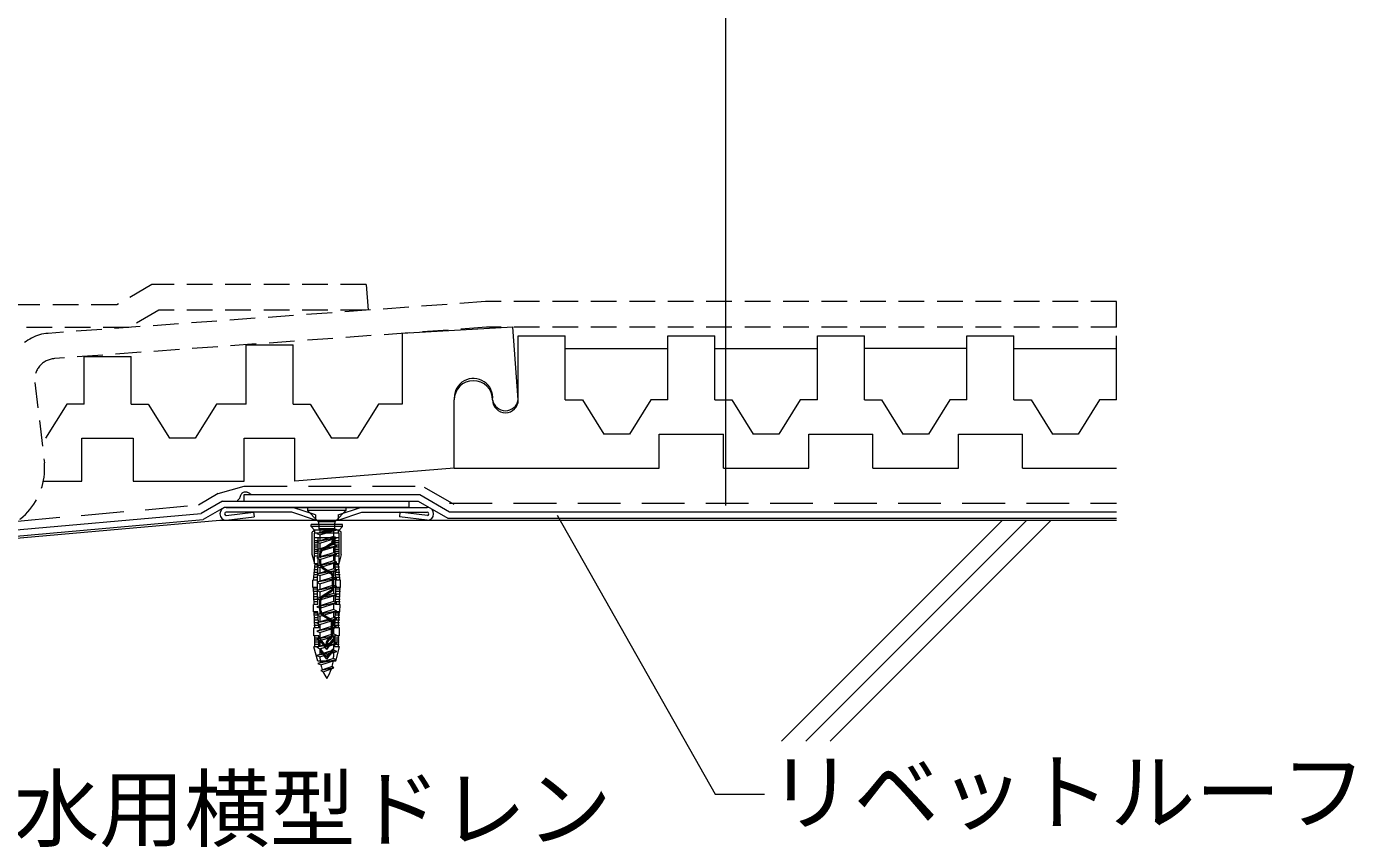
# Model space of a CAD drawing. Units: millimetres, scale not verified. Extents: x -675 to 675, y -471 to 460.
# Drawn here: x 56.7 to 367.4, y -246.3 to -56.4 of the extents above; entities that cross this region are included whole.
import ezdxf
from ezdxf.enums import TextEntityAlignment as Align

# ---------------------------------------------------------------- set-up
doc = ezdxf.new("R2010")
doc.units = ezdxf.units.MM
doc.header["$LTSCALE"] = 5
doc.linetypes.add('DASHED1', pattern=[1.8, 1.2, -0.6])
doc.linetypes.add('DASHED2', pattern=[3, 2, -1])
for name, color, linetype, lineweight in [('1-3_断熱材', 5, 'DASHED1', 9), ('1-4_リベットルーフ', 3, 'Continuous', 9), ('1-5_ＦＬ鋼板・ディスク', 2, 'Continuous', 9), ('1-6_アンカー類', 7, 'Continuous', 9), ('1-8_下地など', 1, 'DASHED2', 9), ('1-A_元図・躯体', 7, 'Continuous', 9), ('1-C_アンカー類2', 2, 'Continuous', 9), ('E-0', 7, 'Continuous', 9)]:
    doc.layers.add(name, color=color, linetype=linetype, lineweight=lineweight)
doc.styles.add('ＭＳ ゴシック', font='')
doc.styles.get('ＭＳ ゴシック').set_extended_font_data('MS Gothic')

msp = doc.modelspace()

# ---------------------------------------------------------------- linework, layer by layer
at = {"layer": '1-3_断熱材'}
for p, q in [((136.164, -116.721), (85.995, -116.721)), ((136.164, -116.721), (136.597, -122.69)), ((164.045, -120.698), (61.7, -128.125)), ((311.727, -120.698), (164.045, -120.698)), ((311.727, -126.698), (311.727, -120.698)), ((87.603, -122.721), (80.62, -126.752)), ((136.164, -122.721), (87.603, -122.721)), ((80.62, -126.752), (48.063, -126.752)), ((58.577, -139.618), (60.834, -158.383))]:
    msp.add_line(p, q, dxfattribs=at)
for points in [[(85.995, -116.721), (77.802, -121.451), (49.063, -121.451)], [(311.727, -126.698), (164.262, -126.698), (63.179, -134.034)]]:
    msp.add_lwpolyline(points, dxfattribs=at)
for centre, radius, start, end in [((62.424, -138.099), 10, 94.151, 186.862), ((63.541, -139.021), 5, 94.151, 186.857), ((45.897, -159.756), 15, 273.567, 7.069)]:
    msp.add_arc(centre, radius, start, end, dxfattribs=at)
at = {"layer": '1-4_リベットルーフ'}
for p, q in [((102.505, -167.358), (97.515, -170.239)), ((102.505, -167.358), (148.307, -167.358)), ((107.621, -165.858), (148.709, -165.858)), ((107.621, -167.358), (107.621, -165.858)), ((146.192, -168.858), (146.192, -167.358)), ((148.307, -167.358), (155.236, -171.358)), ((148.709, -165.858), (155.638, -169.858)), ((-20.262, -180.668), (97.515, -170.239)), ((102.907, -168.858), (97.978, -171.704)), ((146.192, -168.858), (102.907, -168.858)), ((155.638, -169.858), (311.727, -169.858)), ((-17.574, -181.936), (97.978, -171.704)), ((155.236, -171.358), (311.727, -171.358))]:
    msp.add_line(p, q, dxfattribs=at)
msp.add_lwpolyline([(109.323, -165.877), (109.237, -165.817), (109.089, -165.714), (108.938, -165.616), (108.782, -165.525), (108.619, -165.444), (108.448, -165.377), (108.344, -165.345), (108.219, -165.316), (107.996, -165.285), (107.77, -165.283), (107.55, -165.31), (107.344, -165.37), (107.16, -165.465), (107.067, -165.537), (107.016, -165.587), (106.937, -165.683), (106.869, -165.789), (106.809, -165.903), (106.757, -166.023), (106.709, -166.146), (106.684, -166.218), (106.664, -166.275), (106.631, -166.372), (106.597, -166.468), (106.561, -166.563), (106.522, -166.654), (106.478, -166.743), (106.45, -166.793), (106.416, -166.846), (106.353, -166.934), (106.283, -167.018), (106.208, -167.1), (106.13, -167.18), (106.05, -167.258), (106.003, -167.303)], dxfattribs=at)
at = {"layer": '1-5_ＦＬ鋼板・ディスク'}
for p, q in [((103.361, -170.756), (109.773, -169.967)), ((103.407, -168.858), (150.405, -168.858)), ((118.71, -169.958), (103.407, -169.958)), ((109.773, -169.967), (109.907, -171.058)), ((124.258, -171.858), (118.71, -169.958)), ((124.258, -170.588), (119.005, -168.858)), ((124.258, -170.588), (124.258, -171.858)), ((129.555, -170.588), (134.808, -168.858)), ((129.555, -171.858), (135.102, -169.958)), ((129.555, -170.588), (129.555, -171.858)), ((135.102, -169.958), (150.405, -169.958)), ((144.04, -169.967), (143.905, -171.058)), ((150.451, -170.756), (144.04, -169.967)), ((103.407, -171.858), (109.907, -171.058)), ((150.405, -171.858), (143.905, -171.058))]:
    msp.add_line(p, q, dxfattribs=at)
at = {"layer": '1-5_ＦＬ鋼板・ディスク', "color": 7}
for p, q in [((103.361, -170.756), (109.773, -169.967)), ((103.407, -168.858), (150.405, -168.858)), ((118.71, -169.958), (103.407, -169.958)), ((109.773, -169.967), (109.907, -171.058)), ((124.258, -171.858), (118.71, -169.958)), ((124.258, -170.588), (119.005, -168.858)), ((124.258, -170.588), (124.258, -171.858)), ((129.555, -170.588), (134.808, -168.858)), ((129.555, -171.858), (135.102, -169.958)), ((129.555, -170.588), (129.555, -171.858)), ((135.102, -169.958), (150.405, -169.958)), ((144.04, -169.967), (143.905, -171.058)), ((150.451, -170.756), (144.04, -169.967)), ((103.407, -171.858), (109.907, -171.058)), ((150.405, -171.858), (143.905, -171.058))]:
    msp.add_line(p, q, dxfattribs=at)
at = {"layer": '1-5_ＦＬ鋼板・ディスク'}
for centre, radius, start, end in [((103.407, -170.358), 1.5, 90, 270), ((103.407, -170.358), 0.4, 90, 263.406), ((150.405, -170.358), 1.5, 270, 90), ((150.405, -170.358), 0.4, 276.594, 90)]:
    msp.add_arc(centre, radius, start, end, dxfattribs=at)
at = {"layer": '1-5_ＦＬ鋼板・ディスク', "color": 7}
for centre, radius, start, end in [((103.407, -170.358), 1.5, 90, 270), ((103.407, -170.358), 0.4, 90, 263.406), ((150.405, -170.358), 1.5, 270, 90), ((150.405, -170.358), 0.4, 276.594, 90)]:
    msp.add_arc(centre, radius, start, end, dxfattribs=at)
at = {"layer": '1-6_アンカー類'}
for p, q in [((122.406, -168.858), (122.406, -169.598)), ((131.406, -168.858), (122.406, -168.858)), ((124.773, -171.966), (122.406, -169.598)), ((129.039, -171.966), (131.406, -169.598)), ((128.155, -173.858), (124.581, -174.97)), ((128.746, -172.258), (125.066, -172.258)), ((125.066, -172.673), (125.066, -173.858)), ((128.746, -173.858), (125.066, -173.858)), ((125.308, -173.858), (125.308, -174.744)), ((128.746, -172.673), (128.746, -173.858)), ((129.235, -174.078), (128.746, -173.858)), ((128.504, -175.65), (124.581, -176.87)), ((129.235, -175.978), (124.581, -176.87)), ((125.308, -175.299), (125.308, -176.644)), ((128.504, -174.306), (128.504, -175.65)), ((129.235, -175.978), (128.504, -175.65)), ((128.504, -176.205), (128.504, -177.548)), ((128.504, -179.449), (124.581, -180.67)), ((129.235, -179.778), (124.581, -180.67)), ((128.508, -177.548), (124.585, -178.769)), ((129.239, -177.877), (124.585, -178.769)), ((125.308, -177.199), (125.308, -178.544)), ((125.308, -179.096), (125.308, -180.444)), ((128.504, -178.105), (128.504, -179.449)), ((129.235, -179.778), (128.504, -179.449)), ((128.504, -180.005), (128.504, -181.352)), ((129.239, -177.877), (128.508, -177.548)), ((128.504, -181.352), (124.581, -182.573)), ((129.235, -181.681), (124.581, -182.573)), ((128.508, -183.251), (124.585, -184.472)), ((125.308, -180.999), (125.308, -182.347)), ((125.308, -182.902), (125.308, -184.247)), ((129.235, -181.681), (128.504, -181.352)), ((128.504, -181.908), (128.504, -183.251)), ((129.239, -183.58), (128.508, -183.251)), ((128.504, -185.152), (124.581, -186.373)), ((129.235, -185.481), (124.581, -186.373)), ((129.239, -183.58), (124.585, -184.472)), ((125.308, -184.801), (125.308, -186.147)), ((128.504, -183.808), (128.504, -185.152)), ((129.235, -185.481), (128.504, -185.152)), ((128.504, -185.708), (128.504, -187.055)), ((128.504, -187.055), (124.581, -188.276)), ((129.235, -187.384), (124.581, -188.276)), ((128.504, -188.958), (124.581, -190.179)), ((129.235, -189.287), (124.581, -190.179)), ((125.308, -186.702), (125.308, -188.05)), ((125.308, -188.605), (125.308, -189.953)), ((129.235, -187.384), (128.504, -187.055)), ((128.504, -187.611), (128.504, -188.958)), ((129.235, -189.287), (128.504, -188.958)), ((128.504, -189.514), (128.504, -190.858)), ((128.504, -190.858), (124.581, -192.079)), ((129.235, -191.187), (124.581, -192.079)), ((125.308, -190.508), (125.308, -191.853)), ((125.308, -192.408), (125.308, -193.752)), ((129.235, -191.187), (128.504, -190.858)), ((128.504, -191.414), (128.504, -192.758)), ((128.504, -192.758), (124.581, -193.979)), ((129.235, -193.087), (124.581, -193.979)), ((128.508, -194.657), (124.585, -195.877)), ((129.239, -194.986), (124.585, -195.877)), ((125.308, -194.308), (125.308, -195.652)), ((129.235, -193.087), (128.504, -192.758)), ((128.504, -193.314), (128.504, -194.658)), ((128.504, -195.214), (128.504, -196.558)), ((129.239, -194.986), (128.508, -194.657)), ((128.504, -196.558), (124.581, -197.779)), ((129.235, -196.887), (124.581, -197.779)), ((128.504, -198.458), (124.581, -199.679)), ((129.235, -198.787), (124.581, -199.679)), ((125.308, -196.204), (125.308, -197.552)), ((125.308, -198.107), (125.308, -199.452)), ((129.235, -196.887), (128.504, -196.558)), ((128.504, -197.114), (128.504, -198.458)), ((129.235, -198.787), (128.504, -198.458)), ((128.504, -200.358), (124.581, -201.578)), ((129.235, -200.687), (124.581, -201.578)), ((125.308, -200.007), (125.308, -201.352)), ((125.308, -201.907), (125.308, -203.252)), ((128.504, -199.014), (128.504, -200.358)), ((129.235, -200.687), (128.504, -200.358)), ((128.504, -200.914), (128.504, -202.258)), ((128.504, -202.258), (124.581, -203.478)), ((129.235, -202.587), (124.581, -203.478)), ((128.49, -204.158), (124.82, -205.33)), ((129.221, -204.487), (128.49, -204.158)), ((129.235, -202.587), (128.504, -202.258)), ((128.504, -202.814), (128.504, -203.785)), ((128.552, -206.391), (125.511, -206.974))]:
    msp.add_line(p, q, dxfattribs=at)
at = {"layer": '1-6_アンカー類', "lineweight": 18}
for p, q in [((123.231, -173.308), (123.231, -172.858)), ((130.581, -172.858), (123.231, -172.858)), ((130.581, -173.308), (123.231, -173.308)), ((124.016, -174.158), (123.231, -173.308)), ((129.796, -174.158), (130.581, -173.308)), ((130.581, -173.308), (130.581, -172.858)), ((124.116, -174.158), (123.516, -174.658)), ((123.516, -179.858), (123.516, -174.658)), ((129.796, -174.158), (124.016, -174.158)), ((129.796, -174.858), (124.016, -174.858)), ((124.016, -182.058), (124.016, -174.858)), ((129.796, -175.958), (124.016, -175.958)), ((124.906, -176.658), (124.016, -176.658)), ((124.116, -174.858), (124.116, -174.158)), ((124.906, -182.058), (124.906, -175.958)), ((126.656, -174.858), (126.656, -174.158)), ((126.656, -174.858), (126.906, -174.658)), ((127.156, -174.858), (126.906, -174.658)), ((127.156, -174.858), (127.156, -174.158)), ((128.256, -176.463), (128.256, -175.958)), ((128.556, -176.463), (128.556, -175.958)), ((128.906, -182.058), (128.906, -175.958)), ((129.796, -176.658), (128.906, -176.658)), ((130.296, -174.658), (129.696, -174.158)), ((129.696, -174.858), (129.696, -174.158)), ((129.796, -182.058), (129.796, -174.858)), ((130.296, -179.858), (130.296, -174.658)), ((124.016, -181.758), (123.516, -179.858)), ((124.934, -177.158), (124.016, -177.158)), ((124.906, -177.658), (124.016, -177.658)), ((124.906, -178.158), (124.016, -178.158)), ((124.906, -178.658), (124.016, -178.658)), ((124.906, -179.158), (124.016, -179.158)), ((124.906, -179.658), (124.016, -179.658)), ((125.256, -180.558), (125.256, -179.654)), ((125.556, -180.558), (125.556, -179.654)), ((125.851, -178.562), (127.799, -177.303)), ((126.014, -178.814), (127.962, -177.555)), ((129.796, -177.158), (128.906, -177.158)), ((129.796, -177.658), (128.906, -177.658)), ((129.796, -178.158), (128.906, -178.158)), ((129.796, -178.658), (128.906, -178.658)), ((129.796, -179.158), (128.906, -179.158)), ((129.796, -179.658), (128.906, -179.658)), ((130.296, -179.858), (129.796, -181.758)), ((123.843, -185.858), (124.178, -182.058)), ((124.877, -182.858), (123.954, -182.858)), ((124.899, -182.258), (124.007, -182.258)), ((124.906, -180.258), (124.016, -180.258)), ((124.906, -182.058), (124.016, -182.058)), ((124.765, -185.858), (124.906, -182.058)), ((125.556, -180.558), (125.256, -180.558)), ((125.256, -181.963), (125.256, -181.058)), ((125.556, -181.058), (125.256, -181.058)), ((125.556, -181.963), (125.556, -181.058)), ((125.851, -183.055), (127.799, -184.314)), ((126.014, -182.803), (127.962, -184.062)), ((129.796, -180.258), (128.906, -180.258)), ((129.796, -182.058), (128.906, -182.058)), ((129.047, -185.862), (128.906, -182.058)), ((129.806, -182.258), (128.907, -182.258)), ((129.858, -182.858), (128.936, -182.858)), ((129.97, -185.858), (129.635, -182.058)), ((123.681, -187.558), (123.681, -185.858)), ((124.765, -185.858), (123.681, -185.858)), ((124.788, -185.258), (123.743, -185.258)), ((124.81, -184.658), (123.796, -184.658)), ((124.832, -184.058), (123.849, -184.058)), ((124.854, -183.458), (123.901, -183.458)), ((124.756, -187.558), (124.765, -185.85)), ((128.256, -187.463), (128.256, -185.154)), ((128.556, -187.463), (128.556, -185.154)), ((129.911, -183.458), (128.958, -183.458)), ((129.964, -184.058), (128.981, -184.058)), ((130.017, -184.658), (129.003, -184.658)), ((130.07, -185.258), (129.025, -185.258)), ((130.131, -185.858), (129.047, -185.858)), ((129.056, -187.558), (129.047, -185.862)), ((130.131, -187.558), (130.131, -185.858)), ((124.756, -187.558), (123.681, -187.558)), ((124.766, -187.958), (123.7, -187.958)), ((124.781, -188.558), (123.715, -188.558)), ((124.796, -189.158), (123.73, -189.158)), ((123.943, -191.558), (123.843, -187.558)), ((124.856, -191.558), (124.756, -187.558)), ((125.851, -189.562), (127.799, -188.303)), ((126.014, -189.814), (127.962, -188.555)), ((128.956, -191.558), (129.056, -187.558)), ((130.083, -189.158), (129.016, -189.158)), ((130.098, -188.558), (129.031, -188.558)), ((130.113, -187.958), (129.046, -187.958)), ((130.131, -187.558), (129.056, -187.558)), ((129.87, -191.558), (129.97, -187.558)), ((124.811, -189.758), (123.745, -189.758)), ((124.826, -190.358), (123.76, -190.358)), ((124.841, -190.958), (123.775, -190.958)), ((124.856, -191.558), (123.781, -191.558)), ((125.256, -192.963), (125.256, -190.654)), ((125.556, -192.963), (125.556, -190.654)), ((130.031, -191.558), (128.956, -191.558)), ((130.038, -190.958), (128.971, -190.958)), ((130.068, -189.758), (129.001, -189.758)), ((130.053, -190.358), (129.002, -190.358)), ((129.993, -193.258), (130.031, -191.558)), ((124.87, -193.558), (123.842, -193.558)), ((124.893, -194.058), (123.851, -194.058)), ((124.939, -194.658), (123.862, -194.658)), ((124.962, -195.258), (123.873, -195.258)), ((124.156, -197.058), (123.981, -193.258)), ((125.031, -197.058), (124.856, -193.258)), ((125.851, -194.055), (127.599, -195.184)), ((126.014, -193.803), (127.762, -194.932)), ((128.781, -197.058), (128.956, -193.258)), ((129.932, -195.258), (128.85, -195.258)), ((129.946, -194.658), (128.873, -194.658)), ((129.96, -194.058), (128.92, -194.058)), ((129.971, -193.558), (128.934, -193.558)), ((129.993, -193.258), (128.956, -193.258)), ((129.656, -197.058), (129.743, -193.258)), ((124.985, -195.858), (123.884, -195.858)), ((125.008, -196.458), (123.895, -196.458)), ((123.906, -198.858), (123.906, -197.058)), ((125.031, -197.058), (123.906, -197.058)), ((125.031, -198.858), (123.906, -198.858)), ((124.156, -201.458), (124.156, -198.858)), ((125.031, -201.458), (125.031, -198.858)), ((128.056, -198.593), (128.056, -196.024)), ((128.356, -198.593), (128.356, -196.024)), ((129.906, -197.058), (128.781, -197.058)), ((128.781, -201.458), (128.781, -198.858)), ((129.906, -198.858), (128.781, -198.858)), ((129.905, -196.458), (128.804, -196.458)), ((129.919, -195.858), (128.827, -195.858)), ((129.656, -201.458), (129.656, -198.858)), ((129.906, -198.858), (129.906, -197.058)), ((124.806, -204.858), (123.906, -201.458)), ((125.031, -201.458), (123.906, -201.458)), ((125.031, -199.408), (123.981, -199.408)), ((125.031, -199.908), (123.981, -199.908)), ((125.031, -200.408), (123.981, -200.408)), ((125.031, -200.908), (123.981, -200.908)), ((125.406, -199.755), (125.406, -199.938)), ((126.906, -201.558), (125.496, -199.725)), ((126.906, -202.058), (125.51, -200.243)), ((126.756, -200.858), (126.756, -200.685)), ((127.056, -200.858), (126.756, -200.858)), ((126.906, -201.558), (128.317, -199.725)), ((126.906, -202.058), (128.303, -200.243)), ((127.056, -200.858), (127.056, -200.685)), ((127.351, -199.593), (127.599, -199.433)), ((127.514, -199.845), (127.762, -199.685)), ((128.406, -199.755), (128.406, -199.938)), ((129.831, -199.408), (128.781, -199.408)), ((129.831, -199.908), (128.781, -199.908)), ((129.831, -200.408), (128.781, -200.408)), ((129.831, -200.908), (128.781, -200.908)), ((129.906, -201.458), (128.781, -201.458)), ((129.006, -204.858), (129.906, -201.458)), ((129.006, -204.858), (124.806, -204.858)), ((125.406, -202.055), (125.406, -202.238)), ((126.906, -203.858), (125.496, -202.025)), ((126.906, -204.358), (125.51, -202.543)), ((126.906, -203.858), (128.317, -202.025)), ((126.906, -204.358), (128.303, -202.543)), ((128.406, -202.055), (128.406, -202.238))]:
    msp.add_line(p, q, dxfattribs=at)
at = {"layer": '1-6_アンカー類'}
for points in [[(131.406, -168.858), (131.406, -169.598), (122.406, -169.598)], [(124.581, -176.87), (125.308, -177.199), (129.235, -175.978)], [(124.581, -180.67), (125.308, -180.999), (129.235, -179.778)], [(124.585, -178.769), (125.312, -179.098), (129.239, -177.877)], [(124.581, -182.573), (125.308, -182.902), (129.235, -181.681)], [(124.581, -186.373), (125.308, -186.702), (129.235, -185.481)], [(124.585, -184.472), (125.312, -184.801), (129.239, -183.58)], [(124.581, -188.276), (125.308, -188.605), (129.235, -187.384)], [(124.581, -190.179), (125.308, -190.508), (129.235, -189.287)], [(124.581, -192.079), (125.308, -192.408), (129.235, -191.187)], [(124.581, -193.979), (125.308, -194.308), (129.235, -193.087)], [(124.585, -195.877), (125.312, -196.206), (129.239, -194.986)], [(124.581, -197.779), (125.308, -198.107), (129.235, -196.887)], [(124.581, -199.679), (125.308, -200.007), (129.235, -198.787)], [(124.581, -201.578), (125.308, -201.907), (129.235, -200.687)], [(124.581, -203.478), (125.309, -203.807), (129.235, -202.587)], [(128.182, -206.063), (125.511, -206.974), (126.075, -207.338)], [(126.075, -207.338), (128.552, -206.391), (128.182, -206.063)]]:
    msp.add_lwpolyline(points, dxfattribs=at)
for points in [[(129.235, -174.078), (124.581, -174.97), (125.308, -175.299)], [(125.542, -205.656), (129.221, -204.487), (124.82, -205.33)]]:
    msp.add_lwpolyline(points, close=True, dxfattribs=at)
at = {"layer": '1-6_アンカー類', "lineweight": 18}
for points in [[(127.156, -174.158), (126.906, -174.658), (126.656, -174.158)], [(124.856, -193.258), (123.82, -193.258), (123.781, -191.558)]]:
    msp.add_lwpolyline(points, dxfattribs=at)
at = {"layer": '1-6_アンカー類'}
for centre, radius, start, end in [((124.066, -172.673), 1, 360, 45), ((129.746, -172.673), 1, 135, 180), ((134.689, -203.618), 9.383, 181.1526, 189.30247), ((119.123, -203.618), 9.383, 344.90057, 353.16462), ((119.123, -203.618), 9.383, 356.70432, 358.98114), ((134.689, -203.618), 9.383, 192.55761, 200.13326), ((134.689, -203.618), 9.383, 203.35211, 213.95053), ((119.123, -203.618), 9.383, 326.04947, 341.51092)]:
    msp.add_arc(centre, radius, start, end, dxfattribs=at)
at = {"layer": '1-6_アンカー類', "lineweight": 18}
for centre, radius, start, end in [((127.256, -176.463), 1, 302.8584, 0), ((127.256, -176.463), 1.3, 302.8584, 0), ((126.556, -179.654), 1.3, 122.8584, 180), ((126.556, -179.654), 1, 122.8584, 180), ((126.556, -181.963), 1.3, 180, 237.1416), ((126.556, -181.963), 1, 180, 237.1416), ((127.256, -185.154), 1, 360, 57.1416), ((127.256, -185.154), 1.3, 0, 57.1416), ((127.256, -187.463), 1, 302.8584, 0), ((127.256, -187.463), 1.3, 302.8584, 0), ((126.556, -190.654), 1.3, 122.8584, 180), ((126.556, -190.654), 1, 122.8584, 180), ((126.556, -192.963), 1.3, 180, 237.1416), ((126.556, -192.963), 1, 180, 237.1416), ((127.056, -196.024), 1, 360, 57.1416), ((127.056, -196.024), 1.3, 0, 57.1416), ((127.056, -198.593), 1, 302.8584, 360), ((127.056, -198.593), 1.3, 302.8584, 0), ((125.456, -199.755), 0.05, 37.56859, 180), ((125.906, -199.938), 0.5, 180, 217.56859), ((128.056, -200.685), 1.3, 122.8584, 180), ((128.056, -200.685), 1, 122.8584, 180), ((127.906, -199.938), 0.5, 322.43141, 0), ((128.356, -199.755), 0.05, 0, 142.43141), ((125.456, -202.055), 0.05, 37.56859, 180), ((125.906, -202.238), 0.5, 180, 217.56859), ((127.906, -202.238), 0.5, 322.43141, 0), ((128.356, -202.055), 0.05, 0, 142.43141)]:
    msp.add_arc(centre, radius, start, end, dxfattribs=at)
at = {"layer": '1-8_下地など'}
for p, q in [((101.505, -165.626), (107.621, -163.858)), ((107.621, -163.858), (148.709, -163.858)), ((149.709, -164.126), (156.638, -168.126)), ((101.505, -165.626), (96.898, -168.286)), ((54.506, -172.04), (96.898, -168.286)), ((155.638, -167.858), (311.727, -167.858))]:
    msp.add_line(p, q, dxfattribs=at)
at = {"layer": '1-A_元図・躯体'}
for p, q in [((-30.99, -183.626), (101.907, -171.858)), ((101.907, -171.858), (311.727, -171.858)), ((233.367, -223.575), (285.084, -171.858)), ((239.024, -223.575), (290.741, -171.858)), ((244.68, -223.575), (296.397, -171.858))]:
    msp.add_line(p, q, dxfattribs=at)
at = {"layer": '1-C_アンカー類2'}
for p, q in [((171.727, -128.698), (182.727, -128.698)), ((171.727, -143.698), (171.727, -128.698)), ((182.727, -143.698), (182.727, -128.698)), ((206.727, -128.698), (217.727, -128.698)), ((206.727, -143.698), (206.727, -128.698)), ((217.727, -143.698), (217.727, -128.698)), ((241.727, -128.698), (252.727, -128.698)), ((241.727, -143.698), (241.727, -128.698)), ((252.727, -143.698), (252.727, -128.698)), ((276.727, -128.698), (287.727, -128.698)), ((276.727, -143.698), (276.727, -128.698)), ((287.727, -143.698), (287.727, -128.698)), ((311.727, -143.698), (311.727, -128.698)), ((70.11, -133.531), (81.11, -133.531)), ((70.11, -144.676), (70.11, -133.531)), ((81.11, -144.676), (81.11, -133.531)), ((108.047, -130.778), (119.047, -130.778)), ((108.047, -144.676), (108.047, -130.778)), ((119.047, -144.676), (119.047, -130.778)), ((182.727, -131.698), (206.727, -131.698)), ((217.727, -131.698), (241.727, -131.698)), ((276.727, -131.698), (252.727, -131.698)), ((287.727, -131.698), (311.727, -131.698)), ((66.11, -144.676), (61.11, -152.676)), ((70.11, -144.676), (66.11, -144.676)), ((81.11, -144.676), (85.11, -144.676)), ((85.11, -144.676), (90.11, -152.676)), ((108.047, -144.676), (101.11, -144.676)), ((119.047, -144.676), (123.047, -144.676)), ((123.047, -144.676), (128.047, -152.676)), ((139.047, -144.676), (134.047, -152.676)), ((144.521, -144.676), (139.047, -144.676)), ((156.727, -159.698), (156.727, -143.698)), ((182.727, -143.698), (186.727, -143.698)), ((186.727, -143.698), (191.727, -151.698)), ((202.727, -143.698), (197.727, -151.698)), ((206.727, -143.698), (202.727, -143.698)), ((217.727, -143.698), (221.727, -143.698)), ((221.727, -143.698), (226.727, -151.698)), ((237.727, -143.698), (232.727, -151.698)), ((241.727, -143.698), (237.727, -143.698)), ((252.727, -143.698), (256.727, -143.698)), ((256.727, -143.698), (261.727, -151.698)), ((272.727, -143.698), (267.727, -151.698)), ((276.727, -143.698), (272.727, -143.698)), ((287.727, -143.698), (291.727, -143.698)), ((291.727, -143.698), (296.727, -151.698)), ((307.727, -143.698), (302.727, -151.698)), ((311.727, -143.698), (307.727, -143.698)), ((197.727, -151.698), (191.727, -151.698)), ((219.727, -159.698), (219.727, -151.698)), ((232.727, -151.698), (226.727, -151.698)), ((254.727, -159.698), (254.727, -151.698)), ((267.727, -151.698), (261.727, -151.698)), ((289.727, -159.698), (289.727, -151.698)), ((302.727, -151.698), (296.727, -151.698)), ((134.047, -152.676), (128.047, -152.676)), ((156.727, -159.698), (204.727, -159.698)), ((219.727, -159.698), (239.727, -159.698)), ((289.727, -159.698), (311.727, -159.698))]:
    msp.add_line(p, q, dxfattribs=at)
for points in [[(171.727, -143.698), (170.469, -126.698), (144.521, -128.151), (144.521, -144.676)], [(101.11, -144.676), (96.11, -152.676), (90.11, -152.676)], [(204.727, -159.698), (204.727, -151.698), (219.727, -151.698)], [(239.727, -159.698), (239.727, -151.698), (254.727, -151.698)], [(254.727, -159.698), (274.727, -159.698), (274.727, -151.698), (289.727, -151.698)], [(60.61, -162.676), (69.61, -162.676), (69.61, -152.676), (81.61, -152.676), (81.61, -162.676), (107.621, -162.676), (107.621, -152.676), (119.473, -152.676)], [(156.727, -159.698), (119.473, -162.676), (119.473, -152.676)]]:
    msp.add_lwpolyline(points, dxfattribs=at)
for centre, radius, start, end in [((161.227, -143.698), 4.5, 0, 180), ((161.249, -143.182), 4.508, 353.434, 181.81), ((168.727, -143.698), 3, 180, 0), ((168.727, -143.174), 3.045, 189.903, 350.097)]:
    msp.add_arc(centre, radius, start, end, dxfattribs=at)
at = {"layer": 'E-0'}
for p, q in [((220.22, 282.989), (220.22, -168.382)), ((180.863, -170.698), (217.797, -235.945)), ((217.797, -235.945), (229.344, -235.945))]:
    msp.add_line(p, q, dxfattribs=at)

# ---------------------------------------------------------------- texts
at = {"layer": 'E-0', "style": 'ＭＳ ゴシック'}
for s, p in [('シート防水用横型ドレン', (-26.331, -251.079)), ('リベットルーフ', (230.214, -247.17))]:
    msp.add_text(s, height=14.66, dxfattribs=at).set_placement(p, align=Align.BOTTOM_LEFT)

doc.saveas('drawing.dxf')
